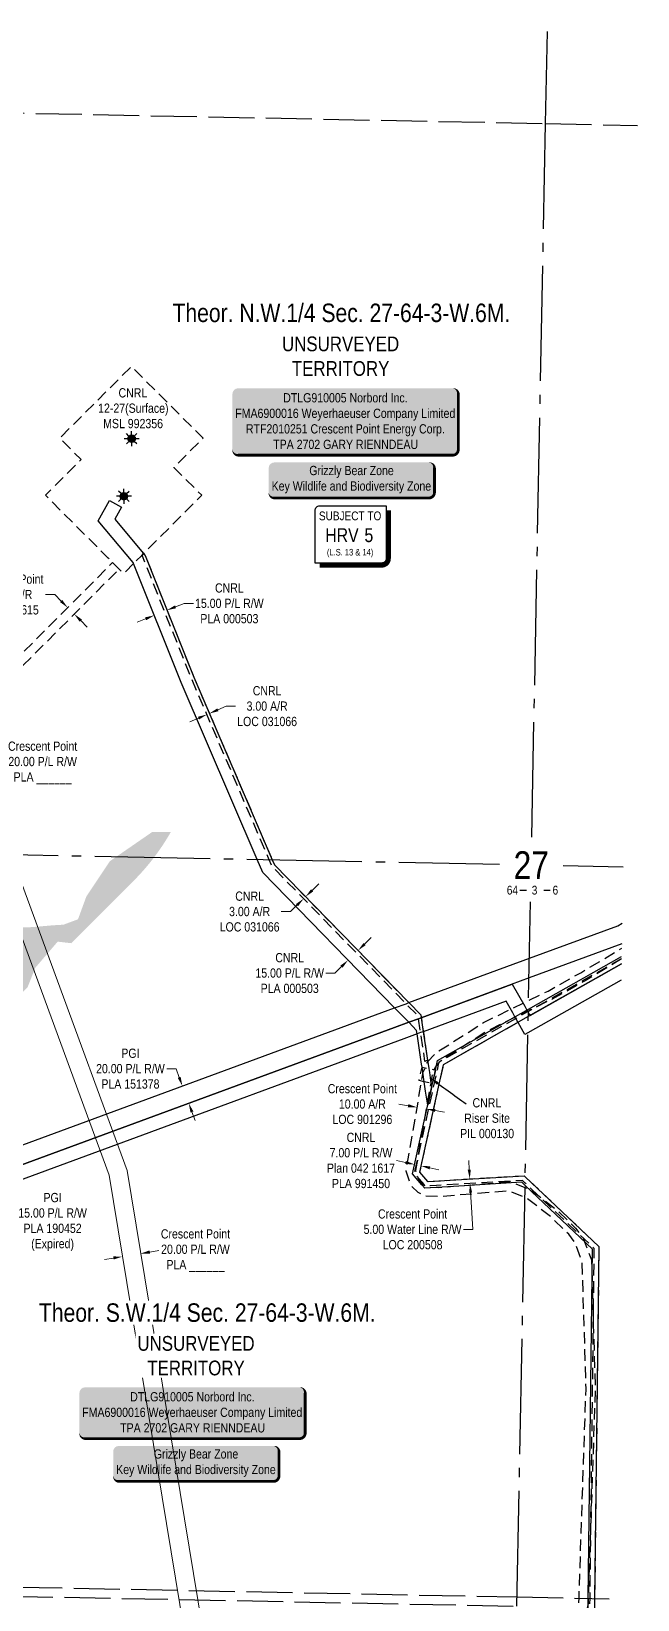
# Model space of a CAD drawing. Extents: x 409970 to 415936, y 6044942 to 6048413.
# Drawn here: x 411187 to 411845, y 6046679 to 6048380 of the extents above; entities that cross this region are included whole.
import ezdxf
from ezdxf.enums import TextEntityAlignment as Align

# ---------------------------------------------------------------- set-up
doc = ezdxf.new("R2010")
doc.units = 0
doc.header["$LTSCALE"] = 5
doc.header["$PDSIZE"] = 0.5
for name, pattern in [('foc-ACCESSROAD', [3.75, 2.5, -1.25]), ('foc-QUARTERLINE', [33, 25, -3, 2, -3]), ('foc-UNSURVEYED', [12.5, 10, -2.5]), ('PHANTOM', [63.5, 31.75, -6.35, 6.35, -6.35, 6.35, -6.35])]:
    doc.linetypes.add(name, pattern=pattern)
doc.layers.get('Defpoints').update_dxf_attribs({"color": 9})
for name, color, linetype in [('10', 1, 'Continuous'), ('9', 3, 'Continuous'), ('AS-WILDLIFE-BLOCK', 131, 'Continuous'), ('C-AR', 13, 'foc-ACCESSROAD'), ('C-SYMBOL', 7, 'Continuous'), ('CG-NOTES', 7, 'Continuous'), ('CTW', 7, 'Continuous'), ('F-AR', 190, 'foc-ACCESSROAD'), ('F-RW', 190, 'Continuous'), ('F-WS', 190, 'foc-ACCESSROAD'), ('F-WS-S', 190, 'Continuous'), ('L-QSEC', 8, 'foc-QUARTERLINE'), ('L-SECLBL', 7, 'Continuous'), ('L-UNS-T', 3, 'Continuous'), ('L-USEC', 7, 'foc-UNSURVEYED'), ('WETLAND FEN - H', 43, 'PHANTOM')]:
    doc.layers.add(name, color=color, linetype=linetype)
for name, color, linetype, lineweight in [('C-AR-T', 13, 'Continuous', 9), ('C-RW-T', 13, 'Continuous', 9), ('F-AR-T', 190, 'Continuous', 9), ('F-RW-T', 190, 'Continuous', 9), ('F-WS-T', 190, 'Continuous', 9)]:
    doc.layers.add(name, color=color, linetype=linetype, lineweight=lineweight)
doc.styles.add('175L', font='ARIALN.TTF', dxfattribs={"height": 20})
doc.styles.add('80', font='ARIALN.TTF', dxfattribs={"height": 10})
doc.styles.add('80CG', font='ARIALN.TTF', dxfattribs={"height": 10})
doc.styles.add('80L', font='ARIALN.TTF', dxfattribs={"height": 10})
doc.styles.add('HRV', font='ARIALN.TTF', dxfattribs={"height": 3})
doc.styles.add('POINTNUMBER', font='ARIALN.TTF', dxfattribs={"height": 2.5})
doc.styles.add('SIMPLEX', font='ARIALN.TTF')
doc.dimstyles.new('Compass 5 000', dxfattribs={"dimscale": 5, "dimtxt": 9, "dimasz": 2, "dimexe": 0.2, "dimexo": 0.0625, "dimgap": 0.5, "dimtad": 0, "dimtih": 1, "dimtoh": 1, "dimzin": 0, "dimdsep": 46, "dimtxsty": '80CG', "dimcen": 0.1, "dimse1": 1, "dimse2": 1, "dimclrd": 256, "dimclrt": 256, "dimaunit": 1, "dimadec": 4, "dimazin": 0, "dimtfac": 0.06, "dimtofl": 0, "dimtmove": 0, "dimatfit": 1, "dimfxl": 0.2, "dimtolj": 1, "dimtzin": 0, "dimlwd": -1, "dimarcsym": 0})

# ---------------------------------------------------------------- blocks, each defined once
blk = doc.blocks.new('L-SECLBL')
at = {"layer": '9', "color": 7}
for p, q in [((-5.1, -27.8), (-12.3, -27.8)), ((20.7, -27.8), (13.5, -27.8))]:
    blk.add_line(p, q, dxfattribs=at)
at = {"layer": '10', "color": 2, "style": 'SIMPLEX'}
blk.add_attdef('SEC', text='', height=30, dxfattribs=at).set_placement((0, 0), align=Align.MIDDLE)
at = {"layer": '10', "color": 5, "style": '80L'}
blk.add_attdef('TWP', text='', height=9.5, dxfattribs=at).set_placement((-14.4, -27.4), align=Align.MIDDLE_RIGHT)
blk.add_attdef('RGE', text='', height=9.5, dxfattribs=at).set_placement((3.6, -27.4), align=Align.MIDDLE_CENTER)
blk.add_attdef('MER', text='', height=9.5, dxfattribs=at).set_placement((23.2, -27.4), align=Align.MIDDLE_LEFT)
blk = doc.blocks.new('*D542')
at = {"layer": 'Defpoints', "color": 0, "transparency": 16777216}
for p in [(411319.7, 6047747.6), (411333.7, 6047753.1), (411333.9, 6047752.5)]:
    blk.add_point(p, dxfattribs=at)
at = {"layer": 'F-RW-T', "transparency": 16777216}
for p, q in [((411343.2, 6047756.2), (411352.5, 6047759.9)), ((411352.5, 6047759.9), (411362.5, 6047759.9)), ((411310.7, 6047743.2), (411301.4, 6047739.5))]:
    blk.add_line(p, q, dxfattribs=at)
for points in [[(411342.6, 6047757.7), (411343.8, 6047754.6), (411333.9, 6047752.5)], [(411310.1, 6047744.7), (411311.4, 6047741.6), (411320, 6047746.9)]]:
    blk.add_solid(points, dxfattribs=at)
at = {"layer": 'F-RW-T', "transparency": 16777216, "insert": (411401.6, 6047759.9), "char_height": 10, "attachment_point": 5, "style": '80CG'}
blk.add_mtext('\\A1;CNRL\\P15.00 P/L R/W\\PPLA 000503', dxfattribs=at)
blk = doc.blocks.new('GAS')
h = blk.add_hatch(color=255)
h.dxf.hatch_style = 1
edge = h.paths.add_edge_path()
edge.add_arc((0, 0), 0.9, 0, 360)
for p, q in [((-0.81, 0), (-1.62, 0)), ((-0.57, 0.57), (-1.14, 1.14)), ((0, 0.81), (0, 1.62)), ((0.57, 0.57), (1.14, 1.14)), ((1.62, 0), (0.81, 0)), ((-0.57, -0.57), (-1.14, -1.14)), ((0, -0.81), (0, -1.62)), ((1.14, -1.14), (0.57, -0.57))]:
    blk.add_line(p, q)
blk.add_circle((0, 0), 0.8)
blk = doc.blocks.new('*D545')
at = {"layer": 'C-AR-T', "transparency": 16777216}
for p, q in [((411212, 6047769.5), (411202, 6047769.5)), ((411219, 6047762.4), (411212, 6047769.5)), ((411240.3, 6047741.2), (411247.4, 6047734.1))]:
    blk.add_line(p, q, dxfattribs=at)
for points in [[(411220.2, 6047763.6), (411217.9, 6047761.2), (411226.1, 6047755.3)], [(411241.5, 6047742.4), (411239.1, 6047740), (411233.2, 6047748.3)]]:
    blk.add_solid(points, dxfattribs=at)
at = {"layer": 'Defpoints', "color": 0, "transparency": 16777216}
for p in [(411226.1, 6047755.3), (411227.8, 6047757.1), (411234.9, 6047750)]:
    blk.add_point(p, dxfattribs=at)
at = {"layer": 'C-AR-T', "transparency": 16777216, "insert": (411162.2, 6047769.5), "char_height": 10, "attachment_point": 5, "style": '80CG'}
blk.add_mtext('\\A1;Crescent Point\\P10.00 A/R\\PLOC 991615', dxfattribs=at)
blk = doc.blocks.new('*D546')
at = {"layer": 'Defpoints', "color": 0, "transparency": 16777216}
for p in [(411380, 6047640.5), (411383.1, 6047625.6), (411385.9, 6047626.8)]:
    blk.add_point(p, dxfattribs=at)
at = {"layer": 'F-AR-T', "transparency": 16777216}
for p, q in [((411368, 6047635.4), (411358.8, 6047631.4)), ((411389.1, 6047644.5), (411398.3, 6047648.4)), ((411398.3, 6047648.4), (411408.3, 6047648.4))]:
    blk.add_line(p, q, dxfattribs=at)
for points in [[(411367.4, 6047636.9), (411368.7, 6047633.9), (411377.2, 6047639.3)], [(411388.5, 6047646), (411389.8, 6047642.9), (411380, 6047640.5)]]:
    blk.add_solid(points, dxfattribs=at)
at = {"layer": 'F-AR-T', "transparency": 16777216, "insert": (411442.6, 6047648.4), "char_height": 10, "attachment_point": 5, "style": '80CG'}
blk.add_mtext('\\A1;CNRL\\P3.00 A/R\\PLOC 031066', dxfattribs=at)
blk = doc.blocks.new('*D547')
at = {"layer": 'Defpoints', "color": 0, "transparency": 16777216}
for p in [(411482.2, 6047439.6), (411483.1, 6047438.6), (411485.3, 6047440.7)]:
    blk.add_point(p, dxfattribs=at)
at = {"layer": 'F-AR-T', "transparency": 16777216}
for p, q in [((411491.5, 6047448.6), (411498.7, 6047455.6)), ((411475, 6047432.6), (411467.9, 6047425.6)), ((411467.9, 6047425.6), (411457.9, 6047425.6))]:
    blk.add_line(p, q, dxfattribs=at)
for points in [[(411490.3, 6047449.8), (411492.7, 6047447.5), (411484.3, 6047441.7)], [(411473.9, 6047433.8), (411476.2, 6047431.4), (411482.2, 6047439.6)]]:
    blk.add_solid(points, dxfattribs=at)
at = {"layer": 'F-AR-T', "transparency": 16777216, "insert": (411423.6, 6047425.6), "char_height": 10, "attachment_point": 5, "style": '80CG'}
blk.add_mtext('\\A1;CNRL\\P3.00 A/R\\PLOC 031066', dxfattribs=at)
blk = doc.blocks.new('*D548')
at = {"layer": 'Defpoints', "color": 0, "transparency": 16777216}
for p in [(411539.9, 6047384.8), (411529.1, 6047374.3), (411530.5, 6047372.9)]:
    blk.add_point(p, dxfattribs=at)
at = {"layer": 'F-RW-T', "transparency": 16777216}
for p, q in [((411548.4, 6047390.3), (411555.6, 6047397.3)), ((411523.4, 6047365.9), (411516.2, 6047358.9)), ((411516.2, 6047358.9), (411506.2, 6047358.9))]:
    blk.add_line(p, q, dxfattribs=at)
for points in [[(411547.3, 6047391.5), (411549.6, 6047389.2), (411541.3, 6047383.4)], [(411522.2, 6047367.1), (411524.5, 6047364.7), (411530.5, 6047372.9)]]:
    blk.add_solid(points, dxfattribs=at)
at = {"layer": 'F-RW-T', "transparency": 16777216, "insert": (411467.1, 6047358.9), "char_height": 10, "attachment_point": 5, "style": '80CG'}
blk.add_mtext('\\A1;CNRL\\P15.00 P/L R/W\\PPLA 000503', dxfattribs=at)
blk = doc.blocks.new('*D551')
at = {"layer": 'Defpoints', "color": 0, "transparency": 16777216}
for p in [(411348.7, 6047235.7), (411350.6, 6047236.4), (411355.6, 6047216.9)]:
    blk.add_point(p, dxfattribs=at)
at = {"layer": 'F-RW-T', "transparency": 16777216}
for p, q in [((411343.7, 6047255.2), (411333.7, 6047255.2)), ((411347.2, 6047245.8), (411343.7, 6047255.2)), ((411361, 6047208.3), (411364.4, 6047198.9))]:
    blk.add_line(p, q, dxfattribs=at)
for points in [[(411348.7, 6047246.4), (411345.6, 6047245.2), (411350.6, 6047236.4)], [(411362.6, 6047208.8), (411359.4, 6047207.7), (411357.5, 6047217.6)]]:
    blk.add_solid(points, dxfattribs=at)
at = {"layer": 'F-RW-T', "transparency": 16777216, "insert": (411294.2, 6047255.2), "char_height": 10, "attachment_point": 5, "style": '80CG'}
blk.add_mtext('\\A1;PGI \\P20.00 P/L R/W\\PPLA 151378', dxfattribs=at)
blk = doc.blocks.new('*D552')
at = {"layer": 'Defpoints', "color": 0, "transparency": 16777216}
for p in [(411200.2, 6047159.7), (411205.4, 6047145.7), (411147.5, 6047124.4)]:
    blk.add_point(p, dxfattribs=at)
at = {"layer": 'F-RW-T', "transparency": 16777216}
for p, q in [((411138.9, 6047147.8), (411135.4, 6047157.2)), ((411151, 6047115), (411160.6, 6047088.9)), ((411160.6, 6047088.9), (411170.6, 6047088.9))]:
    blk.add_line(p, q, dxfattribs=at)
for points in [[(411140.4, 6047148.4), (411137.3, 6047147.3), (411142.3, 6047138.5)], [(411152.5, 6047115.6), (411149.4, 6047114.4), (411147.5, 6047124.4)]]:
    blk.add_solid(points, dxfattribs=at)
at = {"layer": 'F-RW-T', "transparency": 16777216, "insert": (411209.7, 6047088.9), "char_height": 10, "attachment_point": 5, "style": '80CG'}
blk.add_mtext('\\A1;PGI\\P15.00 P/L R/W\\PPLA 190452\\P(Expired)', dxfattribs=at)
blk = doc.blocks.new('*D553')
at = {"layer": 'Defpoints', "color": 0, "transparency": 16777216}
for p in [(411602.7, 6047151.3), (411602.8, 6047151.7), (411609.7, 6047150.2)]:
    blk.add_point(p, dxfattribs=at)
at = {"layer": 'F-RW-T', "transparency": 16777216}
for p, q in [((411593, 6047153.5), (411583.2, 6047155.6)), ((411619.4, 6047147.7), (411629.1, 6047145.5))]:
    blk.add_line(p, q, dxfattribs=at)
for points in [[(411593.3, 6047155.1), (411592.6, 6047151.8), (411602.7, 6047151.3)], [(411619.7, 6047149.3), (411619, 6047146), (411609.6, 6047149.8)]]:
    blk.add_solid(points, dxfattribs=at)
at = {"layer": 'F-RW-T', "transparency": 16777216, "insert": (411544.5, 6047155.6), "char_height": 10, "attachment_point": 5, "style": '80CG'}
blk.add_mtext('\\A1;CNRL\\P7.00 P/L R/W\\PPlan 042 1617\\PPLA 991450', dxfattribs=at)
blk = doc.blocks.new('*D554')
at = {"layer": 'C-AR-T', "transparency": 16777216}
for p, q in [((411595.6, 6047215), (411585.7, 6047216.8)), ((411625.2, 6047209.9), (411635, 6047208.2))]:
    blk.add_line(p, q, dxfattribs=at)
for points in [[(411595.9, 6047216.7), (411595.3, 6047213.4), (411605.4, 6047213.3)], [(411625.4, 6047211.6), (411624.9, 6047208.3), (411615.3, 6047211.6)]]:
    blk.add_solid(points, dxfattribs=at)
at = {"layer": 'Defpoints', "color": 0, "transparency": 16777216}
for p in [(411605.3, 6047212.4), (411605.4, 6047213.3), (411615.1, 6047210.7)]:
    blk.add_point(p, dxfattribs=at)
at = {"layer": 'C-AR-T', "transparency": 16777216, "insert": (411546, 6047216.8), "char_height": 10, "attachment_point": 5, "style": '80CG'}
blk.add_mtext('\\A1;Crescent Point\\P10.00 A/R\\PLOC 901296', dxfattribs=at)
blk = doc.blocks.new('*D555')
at = {"layer": 'C-AR-T', "transparency": 16777216}
for p, q in [((411662.1, 6047145.6), (411661.5, 6047155.6)), ((411663.5, 6047120.6), (411664.1, 6047110.6)), ((411665.9, 6047080.9), (411664.1, 6047110.6)), ((411655.9, 6047080.9), (411665.9, 6047080.9))]:
    blk.add_line(p, q, dxfattribs=at)
for points in [[(411663.7, 6047145.7), (411660.4, 6047145.5), (411662.6, 6047135.6)], [(411665.2, 6047120.7), (411661.9, 6047120.5), (411662.9, 6047130.6)]]:
    blk.add_solid(points, dxfattribs=at)
at = {"layer": 'Defpoints', "color": 0, "transparency": 16777216}
for p in [(411659.2, 6047135.4), (411659.5, 6047130.4), (411662.9, 6047130.6)]:
    blk.add_point(p, dxfattribs=at)
at = {"layer": 'C-AR-T', "transparency": 16777216, "insert": (411600.5, 6047080.9), "char_height": 10, "attachment_point": 5, "style": '80CG'}
blk.add_mtext('\\A1;Crescent Point\\P5.00 Water Line R/W\\PLOC 200508', dxfattribs=at)
blk = doc.blocks.new('*U595')
h = blk.add_hatch(color=255)
edge = h.paths.add_edge_path()
edge.add_line((-84, -20), (84, -20))
edge.add_arc((84, -14), 6, 270, 360)
edge.add_line((90, -14), (90, 12.5))
edge.add_arc((84, 12.5), 6, 0, 90)
edge.add_line((84, 18.5), (-84, 18.5))
edge.add_arc((-84, 12.5), 6, 90, 180)
edge.add_line((-90, 12.5), (-90, -14))
edge.add_arc((-84, -14), 6, 180, 270)
at = {"color": 131, "flags": 128}
blk.add_lwpolyline([(-84, -20, 3, 3, 0), (84, -20, 3, 3, 0.414214), (90, -14, 3, 3, 0), (90, 12.5, 3, 0, 0.414214), (84, 18.5, 0, 0, 0), (-84, 18.5, 0, 0, 0.414214), (-90, 12.5, 0, 0, 0), (-90, -14, 0, 3, 0.414214)], format="xyseb", close=True, dxfattribs=at)
at = {"color": 131, "style": '80'}
blk.add_attdef('ENTER_TEXT_001', (-36, -5), '', height=10, dxfattribs=at)
blk = doc.blocks.new('HRV')
blk.add_lwpolyline([(-35.1, 31.6), (37.2, 31.6), (37.2, -25.5, -0.414214), (32.2, -30.5), (-40.1, -30.5), (-40.1, 26.6, -0.414214)], format="xyb", close=True)
at = {"const_width": 5, "flags": 128}
blk.add_lwpolyline([(-35.1, -33), (32.2, -33, 0.414214), (39.7, -25.5), (39.7, 26.6)], format="xyb", dxfattribs=at)
at = {"style": '80L'}
blk.add_text('SUBJECT TO', height=9.5, dxfattribs=at).set_placement((-2, 13.1), align=Align.BOTTOM_CENTER)
blk.add_attdef('(N.W.1/4 00)', text='', height=7.12, dxfattribs=at).set_placement((-2, -24.4), align=Align.BOTTOM_CENTER)
at = {"layer": 'CTW', "color": 3, "style": 'HRV'}
blk.add_text('HRV', height=15, dxfattribs=at).set_placement((-10.9, -0.2), align=Align.MIDDLE_CENTER)
blk.add_attdef('0', text='', height=15, dxfattribs=at).set_placement((18.3, -0.2), align=Align.MIDDLE_CENTER)
blk = doc.blocks.new('*U592')
h = blk.add_hatch(color=255)
edge = h.paths.add_edge_path()
edge.add_line((-116.5, -28.5), (116.5, -28.5))
edge.add_arc((116.5, -22.5), 6, 270, 360)
edge.add_line((122.5, -22.5), (122.5, 21))
edge.add_arc((116.5, 21), 6, 0, 90)
edge.add_line((116.5, 27), (-116.5, 27))
edge.add_arc((-116.5, 21), 6, 90, 180)
edge.add_line((-122.5, 21), (-122.5, -22.5))
edge.add_arc((-116.5, -22.5), 6, 180, 270)
at = {"color": 44, "flags": 128}
blk.add_lwpolyline([(-116.5, -28.5, 3, 3, 0), (116.5, -28.5, 3, 3, 0.414214), (122.5, -22.5, 3, 3, 0), (122.5, 21, 3, 0, 0.414214), (116.5, 27, 0, 0, 0), (-116.5, 27, 0, 0, 0.414214), (-122.5, 21, 0, 0, 0), (-122.5, -22.5, 0, 3, 0.414214)], format="xyseb", close=True, dxfattribs=at)
at = {"color": 44, "style": '80'}
blk.add_attdef('ENTER_TEXT_001', (-36, -5), '', height=10, dxfattribs=at)
blk = doc.blocks.new('*U593')
h = blk.add_hatch(color=255)
edge = h.paths.add_edge_path()
edge.add_line((-116.5, -37), (116.5, -37))
edge.add_arc((116.5, -31), 6, 270, 360)
edge.add_line((122.5, -31), (122.5, 29.5))
edge.add_arc((116.5, 29.5), 6, 0, 90)
edge.add_line((116.5, 35.5), (-116.5, 35.5))
edge.add_arc((-116.5, 29.5), 6, 90, 180)
edge.add_line((-122.5, 29.5), (-122.5, -31))
edge.add_arc((-116.5, -31), 6, 180, 270)
at = {"color": 44, "flags": 128}
blk.add_lwpolyline([(-116.5, -37, 3, 3, 0), (116.5, -37, 3, 3, 0.414214), (122.5, -31, 3, 3, 0), (122.5, 29.5, 3, 0, 0.414214), (116.5, 35.5, 0, 0, 0), (-116.5, 35.5, 0, 0, 0.414214), (-122.5, 29.5, 0, 0, 0), (-122.5, -31, 0, 3, 0.414214)], format="xyseb", close=True, dxfattribs=at)
at = {"color": 44, "style": '80'}
blk.add_attdef('ENTER_TEXT_001', (-36, -5), '', height=10, dxfattribs=at)
blk = doc.blocks.new('*D640')
at = {"layer": 'C-RW-T', "transparency": 16777216}
for p, q in [((411315.2, 6047056.3), (411325.1, 6047057.9)), ((411275.7, 6047049.8), (411265.9, 6047048.2))]:
    blk.add_line(p, q, dxfattribs=at)
for points in [[(411314.9, 6047058), (411315.5, 6047054.7), (411305.3, 6047054.7)], [(411275.5, 6047051.5), (411276, 6047048.2), (411285.6, 6047051.4)]]:
    blk.add_solid(points, dxfattribs=at)
at = {"layer": 'Defpoints', "color": 0, "transparency": 16777216}
for p in [(411286.6, 6047045.5), (411305.3, 6047054.7), (411306.3, 6047048.7)]:
    blk.add_point(p, dxfattribs=at)
at = {"layer": 'C-RW-T', "transparency": 16777216, "insert": (411364.8, 6047057.9), "char_height": 10, "attachment_point": 5, "style": '80CG'}
blk.add_mtext('\\A1;Crescent Point\\P20.00 P/L R/W\\PPLA ______', dxfattribs=at)
blk = doc.blocks.new('*D641')
at = {"layer": 'C-RW-T', "transparency": 16777216}
for p, q in [((411139.7, 6047583.5), (411149.1, 6047586.9)), ((411149.1, 6047586.9), (411159.1, 6047586.9)), ((411102.2, 6047569.6), (411092.8, 6047566.2))]:
    blk.add_line(p, q, dxfattribs=at)
for points in [[(411139.2, 6047585), (411140.3, 6047581.9), (411130.4, 6047580)], [(411101.6, 6047571.2), (411102.8, 6047568.1), (411111.6, 6047573.1)]]:
    blk.add_solid(points, dxfattribs=at)
at = {"layer": 'Defpoints', "color": 0, "transparency": 16777216}
for p in [(411128.7, 6047584.5), (411109.9, 6047577.6), (411130.4, 6047580)]:
    blk.add_point(p, dxfattribs=at)
at = {"layer": 'C-RW-T', "transparency": 16777216, "insert": (411198.9, 6047586.9), "char_height": 10, "attachment_point": 5, "style": '80CG'}
blk.add_mtext('\\A1;Crescent Point\\P20.00 P/L R/W\\PPLA ______', dxfattribs=at)

msp = doc.modelspace()

# ---------------------------------------------------------------- hatches: boundary and pattern name
at = {"layer": 'WETLAND FEN - H', "transparency": 33554495}
h = msp.add_hatch(color=256, dxfattribs=at)
h.dxf.hatch_style = 1
h.paths.add_polyline_path([(411190.833, 6047364.518), (411215.219, 6047392.987), (411230.115, 6047391.278), (411297.811, 6047459.099, 0.06669841), (411338.065, 6047511.91), (411317.814, 6047511.91), (411271.777, 6047480.16), (411246.377, 6047442.06), (411237.278, 6047417.219), (411221.454, 6047411.354), (411210.506, 6047410.74), (411187.72, 6047408.755), (411175.991, 6047408.321), (411165.331, 6047412.093), (411153.485, 6047420.921), (411144.76, 6047434.127), (411139.325, 6047444.333), (411122.99, 6047452.903), (411102.378, 6047460.425), (411091.65, 6047461.923), (411090.355, 6047462.273), (411077.199, 6047465.83), (411040.001, 6047467.989), (410997.369, 6047490.755), (410903.731, 6047396.946), (410812.459, 6047298.655), (410849.501, 6047288.072), (410870.668, 6047277.489), (410886.543, 6047306.593), (410891.834, 6047322.468), (410915.647, 6047322.468), (410944.751, 6047311.885), (410952.689, 6047269.551), (410989.73, 6047245.739), (411033.474, 6047194.275), (411182.645, 6047343.72)])

# ---------------------------------------------------------------- linework, layer by layer
at = {"layer": 'C-AR', "flags": 128}
msp.add_lwpolyline([(410378.488, 6046891.976), (410364.442, 6046877.904), (410360.261, 6046882.105), (410353.969, 6046881.327), (410904.436, 6047433.065), (410935.205, 6047463.891), (410962.71, 6047491.445), (411094.715, 6047623.684), (411101.924, 6047630.906), (411105.451, 6047634.44), (411112.607, 6047641.609), (411274.876, 6047804.182), (411281.954, 6047797.101), (411113.716, 6047628.543), (411102.976, 6047617.785), (410976.589, 6047491.169), (410934.923, 6047449.426), (410904.153, 6047418.6), (410473.903, 6046987.553), (410378.488, 6046891.976)], close=True, dxfattribs=at)
for points in [[(411827.363, 6047374.169), (411788.023, 6047350.575), (411752.208, 6047330.567), (411732.233, 6047320.832), (411726.251, 6047317.687), (411725.352, 6047317.478), (411711.849, 6047310.897), (411702.584, 6047306.381), (411682.286, 6047296.488), (411661.024, 6047282.904), (411631.508, 6047263.964), (411629.123, 6047261.396), (411626.429, 6047258.47), (411625.055, 6047256.959), (411623.878, 6047254.072), (411621.731, 6047248.805), (411620.293, 6047240.499), (411620.287, 6047239.505), (411616.467, 6047218.389), (411612.763, 6047196.984), (411605.092, 6047152.652), (411603.747, 6047144.882), (411606.351, 6047137.338), (411607.599, 6047133.725), (411612.465, 6047129.242), (411614.086, 6047128.363), (411615.146, 6047127.787), (411616.717, 6047126.934), (411629.128, 6047126.478), (411645.108, 6047127.608), (411706.462, 6047132.712), (411709.774, 6047131.376), (411722.546, 6047126.222), (411726.781, 6047124.514), (411729.817, 6047123.289), (411736.229, 6047118.315), (411756.683, 6047102.445), (411777.468, 6047082.19), (411785.592, 6047071.67), (411787.199, 6047067.395), (411794.653, 6047047.691), (411795.31, 6047025.471), (411796.727, 6046977.531), (411798.782, 6046908), (411794.242, 6046772.464), (411791.13, 6046680.659), (411791.025, 6046675.251), (411786.619, 6046650.581), (411785.148, 6046642.563), (411784.738, 6046641.683), (411778.383, 6046629.979), (411776.842, 6046627.141), (411711.651, 6046562.99), (411570.407, 6046423.991), (411409.693, 6046265.846), (411398.022, 6046254.362), (411341.552, 6046198.8), (411339.547, 6046201.033), (411334.508, 6046205.891), (411394.138, 6046264.563), (411405.809, 6046276.047), (411711.927, 6046577.285), (411768.769, 6046633.22), (411775.63, 6046645.857), (411776.503, 6046650.782), (411781.019, 6046676.296), (411781.173, 6046680.858), (411788.781, 6046908.02), (411784.711, 6047045.721), (411776.764, 6047066.731), (411769.984, 6047075.526), (411750.11, 6047094.893), (411724.788, 6047114.54), (411722.339, 6047115.528), (411704.919, 6047122.556), (411629.307, 6047116.344), (411613.963, 6047117.056), (411606.606, 6047121.05), (411598.973, 6047128.079), (411593.46, 6047144.051), (411610.359, 6047241.71), (411611.798, 6047250.031), (411612.066, 6047251.576), (411613.98, 6047256.271), (411616.476, 6047262.393), (411616.964, 6047262.926), (411625.137, 6047271.838), (411677.389, 6047305.221), (411706.924, 6047319.616), (411720.427, 6047326.197), (411726.472, 6047329.144), (411747.577, 6047339.429), (411783.014, 6047359.226), (411827.591, 6047385.961)], [(411697.158, 6044943.519), (411680.808, 6044968.157), (411631.361, 6045042.668), (411630.504, 6045044.852), (411569.875, 6045199.647), (411580.221, 6045271.112), (411636.165, 6045450.97), (411674.652, 6045542.766), (411677.576, 6045549.742), (411683.848, 6045564.703), (411453.164, 6045797.516), (411455.976, 6045816.155), (411456.642, 6045822.429), (411458.675, 6045841.458), (411459.814, 6045852.632), (411463.161, 6045885.123), (411465.786, 6045912.655), (411467.044, 6045941.333), (411467.109, 6045990.846), (411464.468, 6046036.417), (411457.761, 6046089.227), (411449.104, 6046141.776), (411426.986, 6046220.43), (411411.318, 6046261.579), (411409.377, 6046266.676), (411711.631, 6046561.97), (411782.877, 6046631.577), (411790.393, 6046650.506), (411792.839, 6046656.669), (411793.129, 6046680.62), (411797.729, 6047060.223), (411722.642, 6047131.149), (411719.655, 6047133.971), (411626.553, 6047128.462), (411614.609, 6047127.755), (411613.442, 6047129.11), (411602.655, 6047141.627), (411628.771, 6047259.801), (411629.424, 6047262.758), (411712.526, 6047309.699), (411725.581, 6047317.074), (411726.246, 6047317.45), (411827.371, 6047374.573)], [(411827.258, 6047368.769), (411728.039, 6047312.722), (411726.134, 6047311.646), (411714.984, 6047305.347), (411633.823, 6047259.501), (411627.717, 6047231.83), (411608.073, 6047142.979), (411616.797, 6047132.89), (411721.553, 6047139.089), (411722.773, 6047137.934), (411802.753, 6047062.317), (411798.127, 6046680.521), (411797.826, 6046655.683), (411795.729, 6046650.4), (411787.13, 6046628.743), (411711.493, 6046554.848), (411415.216, 6046265.387), (411431.737, 6046221.997), (411454.005, 6046142.87), (411462.715, 6046089.951), (411469.448, 6046036.876), (411472.108, 6045990.987), (411472.034, 6045941.216), (411470.773, 6045912.307), (411468.135, 6045884.628), (411464.829, 6045852.533), (411463.628, 6045840.884), (411463.212, 6045836.971), (411461.182, 6045817.848), (411460.934, 6045815.518), (411458.483, 6045799.259), (411689.754, 6045565.85), (411687.66, 6045560.855), (411681.387, 6045545.896), (411640.865, 6045449.252), (411585.11, 6045269.999), (411575.012, 6045200.232), (411635.899, 6045044.746), (411680.977, 6044976.94), (411703.236, 6044943.399)]]:
    msp.add_lwpolyline(points, dxfattribs=at)
at = {"layer": 'C-RW-T'}
msp.add_lwpolyline([(411415.216, 6046265.387), (411271.071, 6047139.604), (411102.965, 6047596.548), (411133.661, 6047627.887), (411112.606, 6047641.612), (410941.064, 6047764.023), (410911.311, 6047785.254), (410835.146, 6047795.04), (410804.29, 6047792.885), (410785.405, 6047781.548), (410680.321, 6047774.212), (410678.929, 6047794.154), (410779.228, 6047801.156), (410798.112, 6047812.494), (410835.729, 6047815.121), (410918.837, 6047804.443), (410952.676, 6047780.296), (411123.875, 6047658.129), (411165.005, 6047631.318), (411126.09, 6047591.589), (411290.487, 6047144.727), (411434.614, 6046270.623)], dxfattribs=at)
at = {"layer": 'F-AR', "flags": 128}
msp.add_lwpolyline([(411616.72, 6047264.568), (411613.918, 6047263.019), (411606.628, 6047312.113), (411447.936, 6047474.663), (411444.837, 6047481.869), (411360.288, 6047678.711), (411307.329, 6047810.923), (411306.43, 6047811.964), (411308.455, 6047813.988), (411310.133, 6047811.99), (411363.059, 6047679.86), (411448.13, 6047481.803), (411450.473, 6047476.359), (411609.452, 6047313.515), (411616.72, 6047264.568)], close=True, dxfattribs=at)
at = {"layer": 'F-RW'}
msp.add_lwpolyline([(411621.105, 6047234.688), (411616.885, 6047215.524), (411614.638, 6047230.94), (411613.13, 6047241.094), (411610.763, 6047256.986), (411610.306, 6047260.115), (411605.442, 6047292.866), (411604.867, 6047296.742), (411596.324, 6047305.491), (411581.032, 6047321.155), (411437.791, 6047467.877), (411431.666, 6047482.13), (411349.204, 6047674.111), (411297.543, 6047803.084), (411297.102, 6047804.186), (411259.238, 6047849.307), (411271.394, 6047871.553), (411284.549, 6047864.381), (411277.311, 6047851.102), (411308.455, 6047813.988), (411310.133, 6047811.99), (411363.059, 6047679.86), (411448.13, 6047481.803), (411450.473, 6047476.359), (411596.453, 6047326.83), (411609.452, 6047313.515), (411609.902, 6047310.485), (411612.152, 6047295.335), (411616.72, 6047264.568), (411618.088, 6047255.358), (411618.71, 6047251.086), (411620.447, 6047239.469), (411621.105, 6047234.688)], close=True, dxfattribs=at)
for points in [[(410927.728, 6047080.81), (411581.032, 6047321.155), (411593.369, 6047325.695), (411596.453, 6047326.83), (411727.36, 6047375.004), (411823.199, 6047410.266), (411828.113, 6047412.94)], [(411827.681, 6047390.62), (411726.945, 6047353.556), (411609.901, 6047310.491), (411607.026, 6047309.433), (411596.322, 6047305.494), (411580.9, 6047299.821), (410927.309, 6047059.345)], [(410598.012, 6046674.119), (410566.797, 6046704.905), (410541.879, 6046729.489), (410487.853, 6046782.184), (410583.973, 6046877.752), (410583.979, 6046879.977), (410584.034, 6046898.848), (410584.132, 6046933.077), (410896.923, 6047048.165), (410927.309, 6047059.345), (411580.9, 6047299.818), (411596.325, 6047305.49), (411607.027, 6047309.425), (411609.902, 6047310.483), (411708.754, 6047346.862), (411722.297, 6047322.887), (411724.597, 6047318.816), (411725.581, 6047317.074), (411726.217, 6047315.946), (411727.215, 6047314.181), (411728.039, 6047312.722), (411827.258, 6047368.769)], [(411790.844, 6046657.061), (411791.13, 6046680.659), (411795.721, 6047059.34), (411722.59, 6047128.476), (411718.949, 6047131.92), (411645.109, 6047127.545), (411613.705, 6047125.685), (411610.655, 6047129.248), (411600.499, 6047141.113), (411622.013, 6047239.122), (411625.45, 6047253.722), (411626.433, 6047258.509), (411627.658, 6047264.057), (411726.291, 6047319.773), (411827.415, 6047376.896)], [(411827.258, 6047368.769), (411726.134, 6047311.646), (411633.823, 6047259.501), (411627.732, 6047231.82), (411608.073, 6047142.979), (411616.797, 6047132.89), (411721.553, 6047139.089), (411722.773, 6047137.934), (411802.753, 6047062.317), (411798.127, 6046680.52), (411797.826, 6046655.683)], [(411826.921, 6047351.359), (411725.797, 6047294.236), (411722.359, 6047292.293), (411714.984, 6047305.347), (411714.09, 6047306.93), (411712.526, 6047309.699), (411711.542, 6047311.441), (411709.172, 6047315.636), (411701.968, 6047328.39), (411612.152, 6047295.335), (411609.277, 6047294.277), (411605.442, 6047292.866), (411591.065, 6047287.575), (410926.995, 6047043.254), (410896.609, 6047032.073), (410599.095, 6046922.609), (410599.009, 6046892.839), (410598.966, 6046877.677), (410598.948, 6046871.498), (410509.202, 6046782.267), (410552.385, 6046740.184), (410588.587, 6046704.474), (410619.802, 6046673.688)]]:
    msp.add_lwpolyline(points, dxfattribs=at)
at = {"layer": 'F-WS', "flags": 128}
for points in [[(411297.543, 6047803.084), (411286.753, 6047792.302), (411281.955, 6047797.102), (411274.876, 6047804.182), (411270.178, 6047808.888), (411257.666, 6047821.41), (411201.938, 6047877.179), (411240.699, 6047915.91), (411217.49, 6047939.14), (411295.299, 6048016.88), (411373.04, 6047939.071), (411341.354, 6047907.417), (411371.63, 6047877.116), (411308.455, 6047813.988), (411306.43, 6047811.964), (411297.543, 6047803.084)], [(411625.415, 6047253.73), (411622.069, 6047239.109), (411620.447, 6047239.469), (411616.528, 6047240.34), (411613.13, 6047241.094), (411607.484, 6047242.349), (411610.754, 6047256.988), (411618.088, 6047255.358), (411619.971, 6047254.94), (411625.415, 6047253.73)]]:
    msp.add_lwpolyline(points, close=True, dxfattribs=at)
at = {"layer": 'L-QSEC'}
for p, q in [((411744.875, 6048280.347), (411746.812, 6048380.328)), ((411729.899, 6047506.239), (411744.875, 6048280.347)), ((410925.713, 6047492.181), (411694.784, 6047476.928)), ((411764.053, 6047475.554), (411829.299, 6047474.26)), ((411713.762, 6046672.154), (411728.545, 6047436.253))]:
    msp.add_line(p, q, dxfattribs=at)
at = {"layer": 'L-USEC'}
for p, q in [((410941.411, 6048296.297), (411744.875, 6048280.347)), ((411744.875, 6048280.347), (411844.855, 6048278.362)), ((410910.019, 6046688.079), (411713.771, 6046672.154)), ((410920.255, 6046697.919), (411713.956, 6046682.195)), ((411713.956, 6046682.195), (411813.936, 6046680.214))]:
    msp.add_line(p, q, dxfattribs=at)

# ---------------------------------------------------------------- block references
ref = msp.add_blockref('*U593', (411527.539, 6047957.628), dxfattribs=dict(xscale=1.000440123623586, yscale=1.000440123623586, zscale=1.000440123623586))
ref.add_attrib('ENTER_TEXT_001', 'DTLG910005 Norbord Inc.', (411460.071, 6047977.9), dxfattribs={"color": 44, "height": 10.0044, "style": '80'})
ref.add_attrib('ENTER_TEXT_002', 'FMA6900016 Weyerhaeuser Company Limited', (411408.032, 6047961.048), dxfattribs={"color": 44, "height": 10.0044, "style": '80'})
ref.add_attrib('ENTER_TEXT_003', 'RTF2010251 Crescent Point Energy Corp.', (411419.613, 6047944.197), dxfattribs={"color": 44, "height": 10.0044, "style": '80'})
ref.add_attrib('ENTER_TEXT_004', 'TPA 2702 GARY RIENNDEAU', (411449.22, 6047927.345), dxfattribs={"color": 44, "height": 10.0044, "style": '80'})
ref = msp.add_blockref('*U592', (411361.396, 6046882.483), dxfattribs=dict(xscale=1.000440123623586, yscale=1.000440123623586, zscale=1.000440123623586))
ref.add_attrib('ENTER_TEXT_001', 'DTLG910005 Norbord Inc.', (411293.927, 6046894.329), dxfattribs={"color": 44, "height": 10.0044, "style": '80'})
ref.add_attrib('ENTER_TEXT_002', 'FMA6900016 Weyerhaeuser Company Limited', (411241.889, 6046877.477), dxfattribs={"color": 44, "height": 10.0044, "style": '80'})
ref.add_attrib('ENTER_TEXT_003', 'TPA 2702 GARY RIENNDEAU', (411283.077, 6046860.626), dxfattribs={"color": 44, "height": 10.0044, "style": '80'})
at = {"layer": 'AS-WILDLIFE-BLOCK'}
ref = msp.add_blockref('*U595', (411534.277, 6047894.213), dxfattribs=dict(at, xscale=1.000002621153126, yscale=1.000002621153126, zscale=1.000002621153126))
ref.add_attrib('ENTER_TEXT_001', 'Grizzly Bear Zone', (411488.366, 6047899.013), dxfattribs={"layer": '0', "color": 131, "height": 10.00003, "style": '80'})
ref.add_attrib('ENTER_TEXT_002', 'Key Wildlife and Biodiversity Zone', (411447.503, 6047882.176), dxfattribs={"layer": '0', "color": 131, "height": 10.00003, "style": '80'})
ref = msp.add_blockref('*U595', (411365.505, 6046827.503), dxfattribs=dict(at, xscale=1.000002621153126, yscale=1.000002621153126, zscale=1.000002621153126))
ref.add_attrib('ENTER_TEXT_001', 'Grizzly Bear Zone', (411319.594, 6046832.303), dxfattribs={"layer": '0', "color": 131, "height": 10.00003, "style": '80'})
ref.add_attrib('ENTER_TEXT_002', 'Key Wildlife and Biodiversity Zone', (411278.731, 6046815.465), dxfattribs={"layer": '0', "color": 131, "height": 10.00003, "style": '80'})
at = {"layer": 'CG-NOTES', "xscale": 1.000004932169814, "yscale": 1.000004932169814, "zscale": 0.5000024660849104}
msp.add_blockref('HRV', (411534.714, 6047834.098), dxfattribs=at).add_auto_attribs({'(N.W.1/4 00)': '(L.S. 13 & 14)', '0': '5'})
at = {"layer": 'F-WS-S', "color": 2, "xscale": 5.002200618117947, "yscale": 5.002200618117947, "zscale": 5.002200618117947}
for p in [(411295.495, 6047938.485), (411287.095, 6047876.069)]:
    msp.add_blockref('GAS', p, dxfattribs=at)
at = {"layer": 'L-SECLBL', "color": 3}
msp.add_blockref('L-SECLBL', (411729.319, 6047476.244), dxfattribs=at).add_auto_attribs({'SEC': '27', 'TWP': '64', 'RGE': '3', 'MER': '6'})

# ---------------------------------------------------------------- texts
at = {"layer": 'C-SYMBOL', "color": 3, "style": '175L'}
msp.add_text('Theor. N.W.1/4 Sec. 27-64-3-W.6M.', height=20, dxfattribs=at).set_placement((411523.208, 6048059.039), align=Align.BOTTOM_CENTER)
at = {"layer": 'F-WS-T', "char_height": 10.0044, "attachment_point": 1, "style": 'POINTNUMBER'}
for s, width, insert in [('\\pi22.415;CNRL\\P\\pi0.26306;12-27(Surface)\\P\\pi5.7225;MSL 992356', 75.04049, (411258.873, 6047993.289)), ('\\pi14.61;CNRL\\P\\pi5.5675;Riser Site\\P\\pi1.1215;PIL 000130', 59.43047, (411650.986, 6047223.193))]:
    msp.add_mtext_dynamic_manual_height_columns(s, width=width, gutter_width=37.5, heights=[0], dxfattribs=dict(at, insert=insert))
at = {"layer": 'L-UNS-T', "color": 3, "insert": (411522.36, 6048027.9), "char_height": 16, "attachment_point": 5, "style": '80L'}
msp.add_mtext_dynamic_manual_height_columns('UNSURVEYED TERRITORY', width=126.41375, gutter_width=47.5, heights=[0], dxfattribs=at)

# ---------------------------------------------------------------- dimensions: what is measured, and where the dimension line sits
at = {"layer": 'C-AR-T'}
dim = msp.add_aligned_dim(p1=(411234.937, 6047749.994), p2=(411227.85, 6047757.068), distance=2.444, text='Crescent Point\\P10.00 A/R\\PLOC 991615', dimstyle='Compass 5 000', dxfattribs=at)
dim.commit()
dim.dimension.update_dxf_attribs({"geometry": '*D545', "text_midpoint": (411162.207, 6047769.467)})
dim = msp.add_linear_dim(base=(411605.45, 6047213.342), p1=(411615.137, 6047210.704), p2=(411605.288, 6047212.408), angle=170.182768, text='Crescent Point\\P10.00 A/R\\PLOC 901296', dimstyle='Compass 5 000', dxfattribs=at)
dim.commit()
dim.dimension.update_dxf_attribs({"geometry": '*D554', "text_midpoint": (411545.981, 6047216.752), "dimtype": 161})
dim = msp.add_linear_dim(base=(411662.944, 6047130.615), p1=(411659.158, 6047135.397), p2=(411659.453, 6047130.408), angle=273.386392, text='Crescent Point\\P5.00 Water Line R/W\\PLOC 200508', dimstyle='Compass 5 000', override={"dimtmove": 1}, dxfattribs=at)
dim.commit()
dim.dimension.update_dxf_attribs({"geometry": '*D555', "text_midpoint": (411648.422, 6047080.901), "dimtype": 161})
at = {"layer": 'C-RW-T'}
dim = msp.add_aligned_dim(p1=(411109.927, 6047577.622), p2=(411128.689, 6047584.524), distance=-4.822, text='Crescent Point\\P20.00 P/L R/W\\PPLA ______', dimstyle='Compass 5 000', dxfattribs=at)
dim.commit()
dim.dimension.update_dxf_attribs({"geometry": '*D641', "text_midpoint": (411198.885, 6047586.905)})
at = {"layer": 'F-AR-T'}
dim = msp.add_linear_dim(base=(411379.96, 6047640.513), p1=(411383.098, 6047625.606), p2=(411385.854, 6047626.79), angle=23.244798, text='CNRL\\P3.00 A/R\\PLOC 031066', dimstyle='Compass 5 000', dxfattribs=at)
dim.commit()
dim.dimension.update_dxf_attribs({"geometry": '*D546', "text_midpoint": (411442.637, 6047648.406), "dimtype": 161})
dim = msp.add_aligned_dim(p1=(411485.279, 6047440.706), p2=(411483.133, 6047438.61), distance=-1.334, text='CNRL\\P3.00 A/R\\PLOC 031066', dimstyle='Compass 5 000', dxfattribs=at)
dim.commit()
dim.dimension.update_dxf_attribs({"geometry": '*D547', "text_midpoint": (411423.589, 6047425.594)})
at = {"layer": 'F-RW-T'}
dim = msp.add_aligned_dim(p1=(411319.747, 6047747.561), p2=(411333.676, 6047753.141), distance=-0.717, text='CNRL\\P15.00 P/L R/W\\PPLA 000503', dimstyle='Compass 5 000', override={"dimtxt": 10, "dimzin": 1, "dimclrd": 256, "dimclrt": 256}, dxfattribs=at)
dim.commit()
dim.dimension.update_dxf_attribs({"geometry": '*D542', "text_midpoint": (411401.594, 6047759.912)})
for p1, p2, distance, text, picture, middle in [((411539.856, 6047384.802), (411529.124, 6047374.324), 2.012, 'CNRL\\P15.00 P/L R/W\\PPLA 000503', '*D548', (411467.133, 6047358.914)), ((411355.608, 6047216.929), (411348.708, 6047235.685), -2.057, 'PGI \\P20.00 P/L R/W\\PPLA 151378', '*D551', (411294.193, 6047255.165)), ((411609.674, 6047150.218), (411602.828, 6047151.72), 0.405, 'CNRL\\P7.00 P/L R/W\\PPlan 042 1617\\PPLA 991450', '*D553', (411544.471, 6047155.613))]:
    dim = msp.add_aligned_dim(p1=p1, p2=p2, distance=distance, text=text, dimstyle='Compass 5 000', dxfattribs=at)
    dim.commit()
    dim.dimension.update_dxf_attribs({"geometry": picture, "text_midpoint": middle})
dim = msp.add_linear_dim(base=(411147.504, 6047124.382), p1=(411200.173, 6047159.74), p2=(411205.352, 6047145.665), angle=290.199318, text='PGI\\P15.00 P/L R/W\\PPLA 190452\\P(Expired)', dimstyle='Compass 5 000', dxfattribs=at)
dim.commit()
dim.dimension.update_dxf_attribs({"geometry": '*D552', "text_midpoint": (411209.65, 6047088.884), "dimtype": 161})

# ---------------------------------------------------------------- leaders
at = {"layer": 'F-WS-T', "path_type": 1}
msp.add_leader([(411619.754, 6047245.129), (411658.672, 6047216.933)], dimstyle='Compass 5 000', override={"dimgap": 0.5, "dimtad": 0, "dimzin": 1, "dimclrd": 256}, dxfattribs=at)

# ---------------------------------------------------------------- next in the draw order: texts
at = {"layer": 'C-SYMBOL', "color": 3, "insert": (411377.593, 6047000.625), "char_height": 20, "width": 365.47067, "attachment_point": 2, "style": '175L', "bg_fill": 3, "box_fill_scale": 1.15, "bg_fill_color": 256, "bg_fill_true_color": 256, "bg_fill_transparency": 0}
msp.add_mtext('Theor. S.W.1/4 Sec. 27-64-3-W.6M.', dxfattribs=at)
at = {"layer": 'L-UNS-T', "color": 3, "insert": (411365.401, 6046943.774), "char_height": 16, "attachment_point": 5, "style": '80L', "bg_fill": 3, "box_fill_scale": 1.15, "bg_fill_color": 256, "bg_fill_true_color": 256, "bg_fill_transparency": 0}
msp.add_mtext_dynamic_manual_height_columns('UNSURVEYED TERRITORY', width=126.41375, gutter_width=47.5, heights=[0], dxfattribs=at)

# ---------------------------------------------------------------- next in the draw order: dimensions: what is measured, and where the dimension line sits
at = {"layer": 'C-RW-T', "color": 5}
dim = msp.add_aligned_dim(p1=(411286.594, 6047045.46), p2=(411306.319, 6047048.713), distance=6.056, text='Crescent Point\\P20.00 P/L R/W\\PPLA ______', dimstyle='Compass 5 000', dxfattribs=at)
dim.commit()
dim.dimension.update_dxf_attribs({"geometry": '*D640', "text_midpoint": (411364.828, 6047057.942)})

doc.saveas('drawing.dxf')
